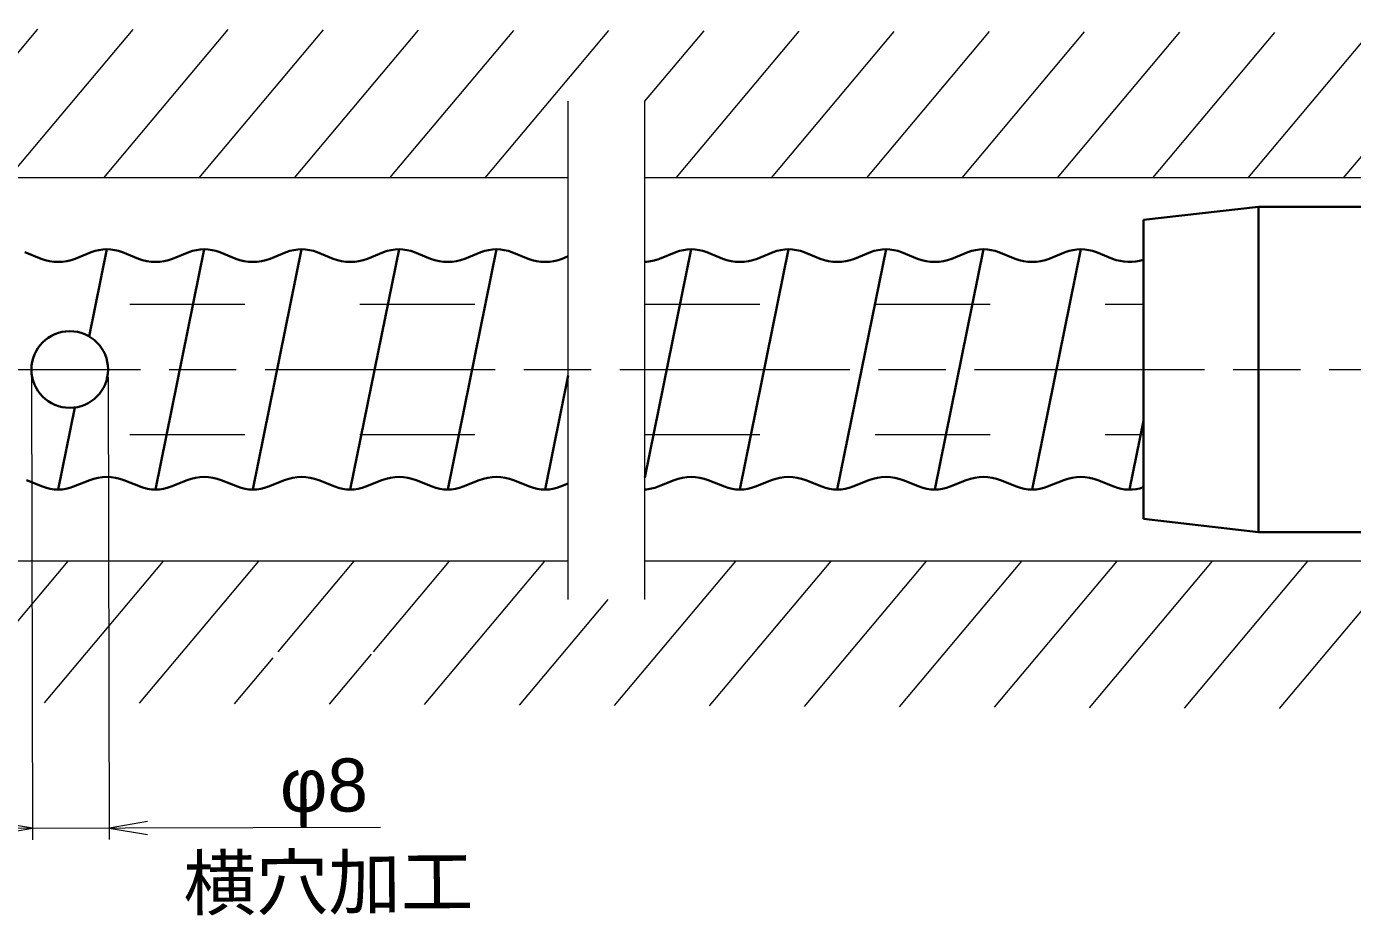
# Model space of a CAD drawing. Units: millimetres at full size, sheet at 1:2.5; details may follow other scales. Extents: x 1834 to 3514, y 1340 to 2542.
# Drawn here: x 2441.5 to 2614.4, y 2111.2 to 2227.2 of the extents above; entities that cross this region are included whole.
import ezdxf
from ezdxf.enums import TextEntityAlignment as Align

# ---------------------------------------------------------------- set-up
doc = ezdxf.new("R2010")
doc.units = ezdxf.units.MM
doc.header["$LTSCALE"] = 2.5
doc.linetypes.add('CHAIN', pattern=[18.5, 12, -1.5, 3.5, -1.5])
doc.linetypes.add('DASHED_SPACED', pattern=[12, 6, -6])
for name, color, linetype, lineweight in [('1外形線', 7, 'Continuous', 35), ('2細い実線', 3, 'Continuous', 20), ('3隠れ線', 2, 'DASHED_SPACED', 13), ('4中心線', 1, 'CHAIN', 13), ('6 寸法線', 4, 'Continuous', 13)]:
    doc.layers.add(name, color=color, linetype=linetype, lineweight=lineweight)
doc.layers.add('9文字', color=7, linetype='Continuous')
doc.styles.add('ＭＳ Ｐゴシック', font='')
doc.styles.get('ＭＳ Ｐゴシック').set_extended_font_data('MS PGothic')
pattern_1 = [(50, (1886.321, 1385.568), (-7.29657, 6.12255), [])]

# ---------------------------------------------------------------- blocks, each defined once
blk = doc.blocks.new('open_arrow')
at = {"color": 0, "linetype": 'Continuous', "lineweight": -2}
blk.add_lwpolyline([(7.5, 1.25), (0, 0), (7.5, -1.25)], dxfattribs=at)

msp = doc.modelspace()

# ---------------------------------------------------------------- hatches: boundary and pattern name
at = {"layer": '2細い実線'}
h = msp.add_hatch(dxfattribs=at)
h.set_pattern_fill('USER', color=256, style=0, pattern_type=2)
h.set_pattern_definition(pattern_1)
h.paths.add_polyline_path([(2313.8, 2227.177), (2313.8, 2207.447), (2512.169, 2207.447), (2512.169, 2217.447), (2522.169, 2217.447), (2522.169, 2207.447), (2772.169, 2207.447), (2772.169, 2217.447), (2782.169, 2217.447), (2782.169, 2207.447), (3179.677, 2207.447), (3179.723, 2224.909)])
h = msp.add_hatch(dxfattribs=at)
h.set_pattern_fill('USER', color=256, style=0, pattern_type=2)
h.set_pattern_definition(pattern_1)
h.paths.add_polyline_path([(2522.169, 2157.447), (2522.169, 2152.447), (2512.169, 2152.447), (2512.169, 2157.447), (2313.8, 2157.447), (2313.833, 2147.232), (2323.008, 2139.533), (3179.489, 2135.52), (3179.546, 2157.447), (2782.169, 2157.447), (2782.169, 2152.447), (2772.169, 2152.447), (2772.169, 2157.447)])
h.paths.add_polyline_path([(3080.347, 2145.601), (3088.963, 2145.629), (3095.495, 2145.668), (3076.722, 2145.627)], flags=16)
h.paths.add_polyline_path([(2481.447, 2143.675), (2487.531, 2145.64), (2468.759, 2145.599)], flags=16)

# ---------------------------------------------------------------- linework, layer by layer
at = {"layer": '1外形線'}
for p, q in [((2602.169, 2203.647), (2587.169, 2201.947)), ((2692.169, 2203.647), (2602.169, 2203.647)), ((2602.169, 2203.647), (2602.169, 2161.247)), ((2587.169, 2201.947), (2587.169, 2162.947)), ((2441.327, 2197.731), (2443.424, 2196.897)), ((2449.979, 2197.731), (2447.882, 2196.897)), ((2452.003, 2198.117), (2449.701, 2186.759)), ((2454.027, 2197.731), (2456.124, 2196.897)), ((2464.703, 2198.117), (2458.353, 2166.777)), ((2462.679, 2197.731), (2460.582, 2196.897)), ((2466.727, 2197.731), (2468.824, 2196.897)), ((2477.403, 2198.117), (2471.053, 2166.777)), ((2475.379, 2197.731), (2473.282, 2196.897)), ((2479.427, 2197.731), (2481.524, 2196.897)), ((2490.103, 2198.117), (2483.753, 2166.777)), ((2488.079, 2197.731), (2485.982, 2196.897)), ((2492.127, 2197.731), (2494.224, 2196.897)), ((2502.803, 2198.117), (2496.453, 2166.777)), ((2500.779, 2197.731), (2498.682, 2196.897)), ((2504.827, 2197.731), (2506.924, 2196.897)), ((2528.203, 2198.117), (2522.169, 2168.338)), ((2526.179, 2197.731), (2524.082, 2196.897)), ((2530.227, 2197.731), (2532.324, 2196.897)), ((2540.903, 2198.117), (2534.553, 2166.777)), ((2538.879, 2197.731), (2536.782, 2196.897)), ((2542.927, 2197.731), (2545.024, 2196.897)), ((2553.603, 2198.117), (2547.253, 2166.777)), ((2551.579, 2197.731), (2549.482, 2196.897)), ((2555.627, 2197.731), (2557.724, 2196.897)), ((2566.303, 2198.117), (2559.953, 2166.777)), ((2564.279, 2197.731), (2562.182, 2196.897)), ((2568.327, 2197.731), (2570.424, 2196.897)), ((2579.003, 2198.117), (2572.653, 2166.777)), ((2576.979, 2197.731), (2574.882, 2196.897)), ((2581.027, 2197.731), (2583.124, 2196.897)), ((2512.169, 2197.21), (2511.382, 2196.897)), ((2512.169, 2181.664), (2509.153, 2166.777)), ((2447.823, 2177.49), (2445.653, 2166.777)), ((2587.169, 2175.742), (2585.353, 2166.777)), ((2443.629, 2167.163), (2441.532, 2167.998)), ((2447.677, 2167.163), (2449.774, 2167.998)), ((2456.329, 2167.163), (2454.232, 2167.998)), ((2460.377, 2167.163), (2462.474, 2167.998)), ((2469.029, 2167.163), (2466.932, 2167.998)), ((2473.077, 2167.163), (2475.174, 2167.998)), ((2481.729, 2167.163), (2479.632, 2167.998)), ((2485.777, 2167.163), (2487.874, 2167.998)), ((2494.429, 2167.163), (2492.332, 2167.998)), ((2498.477, 2167.163), (2500.574, 2167.998)), ((2507.129, 2167.163), (2505.032, 2167.998)), ((2511.177, 2167.163), (2512.169, 2167.558)), ((2523.877, 2167.163), (2525.974, 2167.998)), ((2532.529, 2167.163), (2530.432, 2167.998)), ((2536.577, 2167.163), (2538.674, 2167.998)), ((2545.229, 2167.163), (2543.132, 2167.998)), ((2549.277, 2167.163), (2551.374, 2167.998)), ((2557.929, 2167.163), (2555.832, 2167.998)), ((2561.977, 2167.163), (2564.074, 2167.998)), ((2570.629, 2167.163), (2568.532, 2167.998)), ((2574.677, 2167.163), (2576.774, 2167.998)), ((2583.329, 2167.163), (2581.232, 2167.998)), ((2602.169, 2161.247), (2587.169, 2162.947)), ((2692.169, 2161.247), (2602.169, 2161.247))]:
    msp.add_line(p, q, dxfattribs=at)
msp.add_circle((2447.169, 2182.447), 5, dxfattribs=at)
for centre, radius, start, end in [((2452.003, 2192.617), 5.5, 68.40525, 111.59475), ((2464.703, 2192.617), 5.5, 68.40525, 111.59475), ((2477.403, 2192.617), 5.5, 68.40525, 111.59475), ((2490.103, 2192.617), 5.5, 68.40525, 111.59475), ((2502.803, 2192.617), 5.5, 68.40525, 111.59475), ((2528.203, 2192.617), 5.5, 68.40525, 111.59475), ((2540.903, 2192.617), 5.5, 68.40525, 111.59475), ((2553.603, 2192.617), 5.5, 68.40525, 111.59475), ((2566.303, 2192.617), 5.5, 68.40525, 111.59475), ((2579.003, 2192.617), 5.5, 68.40525, 111.59475), ((2445.653, 2202.467), 6, 248.19211, 291.80789), ((2458.353, 2202.467), 6, 248.19211, 291.80789), ((2471.053, 2202.467), 6, 248.19211, 291.80789), ((2483.753, 2202.467), 6, 248.19211, 291.80789), ((2496.453, 2202.467), 6, 248.19211, 291.80789), ((2509.153, 2202.467), 6, 248.19211, 291.80789), ((2521.853, 2202.467), 6, 273.02184, 291.80789), ((2534.553, 2202.467), 6, 248.19211, 291.80789), ((2547.253, 2202.467), 6, 248.19211, 291.80789), ((2559.953, 2202.467), 6, 248.19211, 291.80789), ((2572.653, 2202.467), 6, 248.19211, 291.80789), ((2585.353, 2202.467), 6, 248.19211, 287.62174), ((2452.003, 2162.427), 6, 68.19211, 111.80789), ((2464.703, 2162.427), 6, 68.19211, 111.80789), ((2477.403, 2162.427), 6, 68.19211, 111.80789), ((2490.103, 2162.427), 6, 68.19211, 111.80789), ((2502.803, 2162.427), 6, 68.19211, 111.80789), ((2528.203, 2162.427), 6, 68.19211, 111.80789), ((2540.903, 2162.427), 6, 68.19211, 111.80789), ((2553.603, 2162.427), 6, 68.19211, 111.80789), ((2566.303, 2162.427), 6, 68.19211, 111.80789), ((2579.003, 2162.427), 6, 68.19211, 111.80789), ((2445.653, 2172.277), 5.5, 248.40525, 291.59475), ((2458.353, 2172.277), 5.5, 248.40525, 291.59475), ((2471.053, 2172.277), 5.5, 248.40525, 291.59475), ((2483.753, 2172.277), 5.5, 248.40525, 291.59475), ((2496.453, 2172.277), 5.5, 248.40525, 291.59475), ((2509.153, 2172.277), 5.5, 248.40525, 291.59475), ((2521.853, 2172.277), 5.5, 273.29685, 291.59475), ((2534.553, 2172.277), 5.5, 248.40525, 291.59475), ((2547.253, 2172.277), 5.5, 248.40525, 291.59475), ((2559.953, 2172.277), 5.5, 248.40525, 291.59475), ((2572.653, 2172.277), 5.5, 248.40525, 291.59475), ((2585.353, 2172.277), 5.5, 248.40525, 289.28411)]:
    msp.add_arc(centre, radius, start, end, dxfattribs=at)
at = {"layer": '2細い実線'}
for p, q in [((2512.169, 2152.447), (2512.169, 2217.447)), ((2522.169, 2152.447), (2522.169, 2217.447)), ((2512.169, 2207.447), (2255.169, 2207.447)), ((2772.169, 2207.447), (2522.169, 2207.447)), ((2512.169, 2157.447), (2255.169, 2157.451)), ((2772.169, 2157.447), (2522.169, 2157.447))]:
    msp.add_line(p, q, dxfattribs=at)
at = {"layer": '3隠れ線'}
for p, q in [((2334.985, 2190.947), (2512.169, 2190.947)), ((2522.169, 2190.947), (2587.169, 2190.947)), ((2334.985, 2173.947), (2512.169, 2173.947)), ((2522.169, 2173.947), (2587.169, 2173.947))]:
    msp.add_line(p, q, dxfattribs=at)
at = {"layer": '4中心線'}
msp.add_line((2195.14, 2182.447), (3188.636, 2182.447), dxfattribs=at)
at = {"layer": '6 寸法線'}
for p, q in [((2442.171, 2181.426), (2442.303, 2121.107)), ((2452.171, 2181.447), (2452.303, 2121.129)), ((2487.695, 2122.706), (2432.3, 2122.586))]:
    msp.add_line(p, q, dxfattribs=at)

# ---------------------------------------------------------------- block references
at = {"layer": '6 寸法線', "xscale": 0.667, "yscale": 0.667}
for p, rotation in [((2442.3, 2122.607), 180.1), ((2452.299, 2122.629), 0.1)]:
    msp.add_blockref('open_arrow', p, dxfattribs=dict(at, rotation=rotation))

# ---------------------------------------------------------------- texts
at = {"layer": '6 寸法線', "style": 'ＭＳ Ｐゴシック', "width": 1.05}
msp.add_text('φ8', height=6.928, rotation=0.125, dxfattribs=at).set_placement((2480.319, 2128.244), align=Align.MIDDLE_CENTER)
at = {"layer": '9文字', "style": 'ＭＳ Ｐゴシック'}
msp.add_text('横穴加工', height=6.928, rotation=0.402, dxfattribs=at).set_placement((2480.886, 2115.57), align=Align.MIDDLE_CENTER)

doc.saveas('drawing.dxf')
